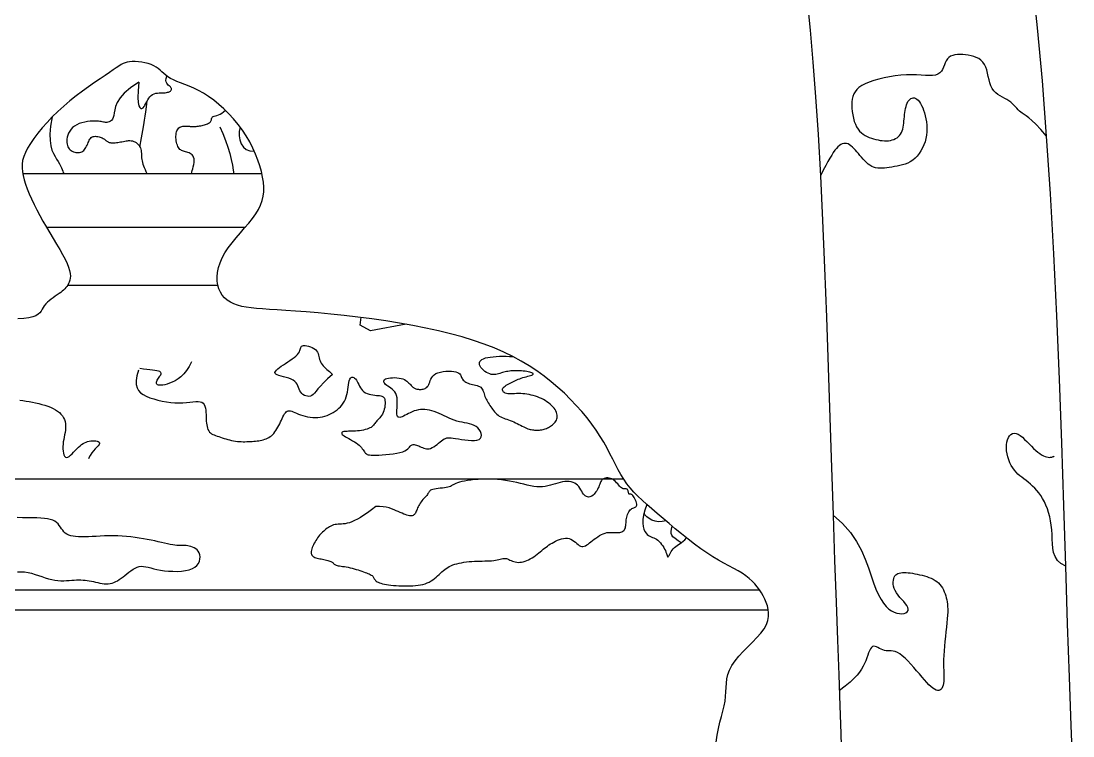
# Model space of a CAD drawing. Extents: x 560 to 725, y 213 to 408.
# Drawn here: x 647.3 to 707.6, y 326 to 367 of the extents above; entities that cross this region are included whole.
import ezdxf

# ---------------------------------------------------------------- set-up
doc = ezdxf.new("R2010")
doc.units = 0
doc.header["$LTSCALE"] = 10
doc.header["$MEASUREMENT"] = 0
for name, color, linetype in [('3', 3, 'CONTINUOUS'), ('4', 4, 'CONTINUOUS'), ('7', 7, 'CONTINUOUS')]:
    doc.layers.add(name, color=color, linetype=linetype)

msp = doc.modelspace()

# ---------------------------------------------------------------- linework, layer by layer
at = {"layer": '3'}
for p, q in [((628.173, 340.744), (681.784, 340.744)), ((621.908, 334.379), (689.583, 334.379))]:
    msp.add_line(p, q, dxfattribs=at)
for points in [[(706.045, 360.409), (705.709, 360.793), (705.431, 361.087), (705.203, 361.306), (705.018, 361.464), (704.869, 361.576), (704.748, 361.655), (704.648, 361.717), (704.561, 361.776), (704.481, 361.843), (704.404, 361.919), (704.328, 362.002), (704.252, 362.088), (704.171, 362.177), (704.084, 362.265), (703.989, 362.35), (703.883, 362.43), (703.765, 362.504), (703.638, 362.574), (703.505, 362.644), (703.373, 362.719), (703.244, 362.802), (703.123, 362.897), (703.014, 363.008), (702.922, 363.139), (702.848, 363.291), (702.791, 363.461), (702.743, 363.643), (702.701, 363.831), (702.659, 364.019), (702.611, 364.201), (702.554, 364.372), (702.48, 364.524), (702.388, 364.655), (702.277, 364.763), (702.151, 364.852), (702.013, 364.924), (701.866, 364.98), (701.711, 365.023), (701.552, 365.054), (701.393, 365.076), (701.234, 365.089), (701.079, 365.094), (700.93, 365.088), (700.79, 365.07), (700.659, 365.037), (700.541, 364.989), (700.438, 364.924), (700.352, 364.839), (700.284, 364.736), (700.229, 364.617), (700.18, 364.491), (700.132, 364.363), (700.077, 364.239), (700.011, 364.126), (699.926, 364.03), (699.816, 363.957), (699.677, 363.912), (699.509, 363.89), (699.313, 363.887), (699.093, 363.894), (698.85, 363.908), (698.586, 363.922), (698.303, 363.93), (698.004, 363.926), (697.69, 363.906), (697.368, 363.869), (697.045, 363.818), (696.727, 363.755), (696.421, 363.68), (696.133, 363.596), (695.87, 363.504), (695.639, 363.406), (695.445, 363.303), (695.286, 363.195), (695.159, 363.08), (695.06, 362.957), (694.986, 362.826), (694.934, 362.684), (694.901, 362.532), (694.883, 362.367), (694.877, 362.19), (694.882, 362.003), (694.9, 361.812), (694.928, 361.621), (694.967, 361.433), (695.018, 361.253), (695.079, 361.085), (695.151, 360.934), (695.232, 360.802), (695.323, 360.689), (695.423, 360.592), (695.529, 360.511), (695.641, 360.441), (695.758, 360.382), (695.879, 360.332), (696.002, 360.288), (696.126, 360.249), (696.252, 360.215), (696.377, 360.187), (696.502, 360.164), (696.625, 360.148), (696.747, 360.14), (696.865, 360.139), (696.979, 360.146), (697.089, 360.163), (697.194, 360.188), (697.293, 360.222), (697.385, 360.265), (697.47, 360.316), (697.547, 360.377), (697.614, 360.446), (697.673, 360.524), (697.721, 360.611), (697.76, 360.706), (697.791, 360.808), (697.816, 360.916), (697.836, 361.029), (697.852, 361.147), (697.865, 361.267), (697.878, 361.39), (697.889, 361.515), (697.902, 361.64), (697.917, 361.763), (697.935, 361.883), (697.956, 361.998), (697.982, 362.108), (698.013, 362.21), (698.051, 362.304), (698.096, 362.387), (698.147, 362.459), (698.204, 362.517), (698.266, 362.562), (698.331, 362.591), (698.399, 362.603), (698.469, 362.597), (698.54, 362.572), (698.61, 362.526), (698.68, 362.461), (698.749, 362.378), (698.815, 362.278), (698.879, 362.163), (698.939, 362.033), (698.994, 361.891), (699.044, 361.737), (699.088, 361.573), (699.125, 361.4), (699.153, 361.22), (699.172, 361.034), (699.18, 360.845), (699.175, 360.654), (699.156, 360.463), (699.123, 360.272), (699.073, 360.085), (699.009, 359.903), (698.93, 359.728), (698.839, 359.562), (698.736, 359.407), (698.622, 359.265), (698.498, 359.138), (698.366, 359.028), (698.227, 358.937), (698.081, 358.863), (697.932, 358.803), (697.779, 358.755), (697.625, 358.716), (697.471, 358.685), (697.318, 358.659), (697.168, 358.635), (697.023, 358.611), (696.882, 358.59), (696.745, 358.573), (696.613, 358.562), (696.485, 358.559), (696.361, 358.566), (696.242, 358.585), (696.128, 358.619), (696.018, 358.668), (695.912, 358.731), (695.809, 358.807), (695.71, 358.892), (695.614, 358.986), (695.52, 359.086), (695.429, 359.19), (695.34, 359.296), (695.252, 359.402), (695.165, 359.506), (695.08, 359.605), (694.995, 359.698), (694.911, 359.781), (694.828, 359.854), (694.745, 359.914), (694.662, 359.957), (694.579, 359.984), (694.496, 359.993), (694.413, 359.985), (694.33, 359.96), (694.246, 359.919), (694.162, 359.861), (694.077, 359.787), (693.992, 359.698), (693.906, 359.592), (693.816, 359.467), (693.721, 359.32), (693.618, 359.148), (693.504, 358.947), (693.378, 358.713), (693.236, 358.444), (693.077, 358.136)], [(654.003, 363.507), (653.963, 363.004), (653.954, 362.619), (653.969, 362.34), (654.005, 362.152), (654.055, 362.041), (654.115, 361.994), (654.179, 361.997), (654.243, 362.037), (654.302, 362.101), (654.356, 362.183), (654.409, 362.277), (654.462, 362.377), (654.516, 362.48), (654.574, 362.578), (654.638, 362.668), (654.709, 362.743), (654.789, 362.799), (654.877, 362.84), (654.969, 362.866), (655.065, 362.881), (655.161, 362.889), (655.256, 362.892), (655.347, 362.892), (655.432, 362.894), (655.511, 362.899), (655.581, 362.908), (655.643, 362.92), (655.698, 362.935), (655.746, 362.953), (655.786, 362.973), (655.819, 362.996), (655.844, 363.02), (655.863, 363.046), (655.874, 363.073), (655.878, 363.102), (655.874, 363.132), (655.862, 363.164), (655.842, 363.196), (655.814, 363.229), (655.777, 363.264), (655.733, 363.299), (655.685, 363.339), (655.638, 363.386), (655.599, 363.444), (655.571, 363.516), (655.56, 363.605), (655.572, 363.715), (655.61, 363.849)], [(654.003, 363.507), (653.524, 363.179), (653.172, 362.875), (652.926, 362.595), (652.765, 362.342), (652.67, 362.114), (652.62, 361.912), (652.594, 361.738), (652.574, 361.592), (652.541, 361.473), (652.495, 361.38), (652.439, 361.31), (652.375, 361.259), (652.306, 361.225), (652.234, 361.206), (652.163, 361.197), (652.094, 361.197), (652.03, 361.203), (651.969, 361.212), (651.907, 361.225), (651.841, 361.238), (651.769, 361.251), (651.686, 361.262), (651.591, 361.27), (651.481, 361.273), (651.352, 361.269), (651.209, 361.259), (651.057, 361.24), (650.9, 361.212), (650.744, 361.173), (650.591, 361.124), (650.449, 361.062), (650.32, 360.987), (650.21, 360.898), (650.117, 360.799), (650.041, 360.691), (649.981, 360.577), (649.935, 360.462), (649.903, 360.347), (649.883, 360.235), (649.875, 360.13), (649.876, 360.034), (649.888, 359.947), (649.909, 359.868), (649.938, 359.797), (649.975, 359.734), (650.019, 359.678), (650.07, 359.628), (650.127, 359.584), (650.189, 359.546), (650.256, 359.514), (650.326, 359.489), (650.397, 359.471), (650.469, 359.461), (650.54, 359.459), (650.608, 359.466), (650.673, 359.483), (650.734, 359.51), (650.79, 359.546), (650.842, 359.591), (650.89, 359.642), (650.934, 359.699), (650.974, 359.761), (651.01, 359.827), (651.043, 359.895), (651.074, 359.965), (651.102, 360.034), (651.13, 360.102), (651.16, 360.167), (651.192, 360.226), (651.229, 360.279), (651.271, 360.323), (651.321, 360.357), (651.378, 360.38), (651.443, 360.392), (651.511, 360.395), (651.583, 360.391), (651.654, 360.38), (651.724, 360.364), (651.79, 360.345), (651.851, 360.323), (651.904, 360.301), (651.95, 360.278), (651.99, 360.255), (652.026, 360.231), (652.058, 360.207), (652.088, 360.184), (652.117, 360.161), (652.145, 360.139), (652.174, 360.117), (652.204, 360.097), (652.237, 360.078), (652.272, 360.061), (652.311, 360.046), (652.354, 360.035), (652.402, 360.026), (652.456, 360.021), (652.516, 360.02), (652.581, 360.022), (652.651, 360.027), (652.724, 360.036), (652.8, 360.046), (652.878, 360.059), (652.957, 360.073), (653.036, 360.088), (653.115, 360.104), (653.192, 360.12), (653.269, 360.133), (653.345, 360.144), (653.42, 360.15), (653.495, 360.151), (653.569, 360.145), (653.642, 360.13), (653.713, 360.107), (653.783, 360.074), (653.85, 360.034), (653.913, 359.986), (653.97, 359.932), (654.02, 359.871), (654.062, 359.806), (654.096, 359.735), (654.119, 359.661), (654.135, 359.583), (654.144, 359.502), (654.149, 359.419), (654.153, 359.334), (654.157, 359.247), (654.163, 359.159), (654.173, 359.07), (654.19, 358.981), (654.213, 358.89), (654.241, 358.797), (654.275, 358.701), (654.315, 358.599), (654.36, 358.492), (654.409, 358.377), (654.463, 358.255)], [(654.057, 359.766), (654.156, 360.304), (654.232, 360.721), (654.29, 361.049), (654.335, 361.317), (654.373, 361.558), (654.408, 361.803), (654.445, 362.083), (654.489, 362.428)], [(657.016, 358.255), (657.04, 358.332), (657.068, 358.428), (657.098, 358.536), (657.126, 358.653), (657.149, 358.773), (657.166, 358.892), (657.173, 359.004), (657.167, 359.106), (657.146, 359.192), (657.112, 359.265), (657.066, 359.325), (657.012, 359.374), (656.952, 359.414), (656.887, 359.446), (656.82, 359.471), (656.753, 359.492), (656.688, 359.509), (656.625, 359.526), (656.565, 359.542), (656.509, 359.561), (656.455, 359.584), (656.405, 359.612), (656.358, 359.648), (656.315, 359.693), (656.276, 359.749), (656.242, 359.814), (656.211, 359.887), (656.185, 359.966), (656.164, 360.05), (656.147, 360.138), (656.136, 360.226), (656.13, 360.315), (656.13, 360.402), (656.135, 360.487), (656.147, 360.568), (656.164, 360.644), (656.188, 360.714), (656.218, 360.777), (656.255, 360.832), (656.299, 360.878), (656.349, 360.914), (656.405, 360.941), (656.466, 360.96), (656.53, 360.972), (656.595, 360.979), (656.66, 360.982), (656.725, 360.981), (656.786, 360.979), (656.844, 360.975), (656.899, 360.971), (656.953, 360.967), (657.005, 360.964), (657.057, 360.961), (657.11, 360.96), (657.165, 360.96), (657.223, 360.962), (657.285, 360.966), (657.35, 360.973), (657.417, 360.981), (657.486, 360.992), (657.556, 361.005), (657.625, 361.02), (657.694, 361.036), (657.762, 361.054), (657.826, 361.074), (657.888, 361.095), (657.946, 361.118), (657.998, 361.143), (658.045, 361.17), (658.084, 361.2), (658.116, 361.231), (658.14, 361.264), (658.155, 361.3), (658.163, 361.337), (658.169, 361.374), (658.175, 361.411), (658.184, 361.446), (658.2, 361.479), (658.227, 361.508), (658.266, 361.533), (658.321, 361.553), (658.39, 361.572), (658.471, 361.593), (658.561, 361.622), (658.658, 361.662), (658.759, 361.718), (658.862, 361.794), (658.964, 361.893)], [(649.042, 361.513), (648.946, 360.97), (648.906, 360.52), (648.912, 360.152), (648.954, 359.852), (649.022, 359.609), (649.108, 359.41), (649.201, 359.242), (649.293, 359.094), (649.375, 358.954), (649.447, 358.823), (649.509, 358.7), (649.562, 358.587), (649.607, 358.485), (649.644, 358.395), (649.674, 358.318), (649.698, 358.255)], [(658.644, 360.937), (658.822, 360.553), (658.976, 360.164), (659.108, 359.78), (659.217, 359.408), (659.305, 359.058), (659.372, 358.74), (659.418, 358.462), (659.444, 358.234)], [(659.819, 360.914), (659.762, 360.671), (659.752, 360.423), (659.789, 360.185), (659.87, 359.967), (659.994, 359.782), (660.16, 359.643), (660.367, 359.561), (660.612, 359.55)], [(669.33, 349.61), (667.279, 349.228), (666.688, 349.556), (666.754, 350.016)], [(665.112, 346.735), (664.824, 346.481), (664.595, 346.259), (664.414, 346.068), (664.273, 345.907), (664.163, 345.773), (664.073, 345.666), (663.995, 345.585), (663.919, 345.526), (663.838, 345.49), (663.752, 345.474), (663.664, 345.477), (663.577, 345.497), (663.492, 345.532), (663.414, 345.582), (663.343, 345.644), (663.284, 345.717), (663.236, 345.8), (663.197, 345.888), (663.161, 345.981), (663.124, 346.074), (663.079, 346.166), (663.024, 346.254), (662.951, 346.335), (662.857, 346.407), (662.738, 346.466), (662.601, 346.516), (662.453, 346.559), (662.304, 346.597), (662.161, 346.632), (662.032, 346.666), (661.925, 346.704), (661.85, 346.746), (661.811, 346.794), (661.807, 346.849), (661.834, 346.91), (661.888, 346.977), (661.964, 347.048), (662.059, 347.122), (662.168, 347.201), (662.288, 347.281), (662.413, 347.364), (662.541, 347.449), (662.669, 347.534), (662.791, 347.619), (662.905, 347.704), (663.008, 347.787), (663.095, 347.869), (663.163, 347.949), (663.21, 348.025), (663.241, 348.097), (663.26, 348.163), (663.273, 348.223), (663.286, 348.276), (663.305, 348.319), (663.335, 348.353), (663.382, 348.375), (663.45, 348.386), (663.536, 348.384), (663.633, 348.371), (663.738, 348.348), (663.845, 348.314), (663.949, 348.271), (664.044, 348.218), (664.127, 348.156), (664.192, 348.087), (664.242, 348.011), (664.279, 347.931), (664.307, 347.847), (664.329, 347.763), (664.348, 347.68), (664.367, 347.599), (664.389, 347.522), (664.418, 347.451), (664.456, 347.381), (664.508, 347.308), (664.578, 347.227), (664.67, 347.134), (664.787, 347.024), (664.933, 346.892), (665.112, 346.735)], [(653.991, 346.978), (653.898, 346.651), (653.855, 346.377), (653.858, 346.149), (653.904, 345.961), (653.987, 345.807), (654.106, 345.68), (654.256, 345.574), (654.433, 345.482), (654.634, 345.399), (654.854, 345.325), (655.088, 345.26), (655.332, 345.206), (655.581, 345.162), (655.83, 345.13), (656.074, 345.11), (656.31, 345.103), (656.532, 345.109), (656.739, 345.124), (656.931, 345.143), (657.106, 345.162), (657.263, 345.175), (657.401, 345.178), (657.519, 345.166), (657.617, 345.134), (657.694, 345.079), (657.751, 345.003), (657.793, 344.909), (657.821, 344.801), (657.839, 344.683), (657.85, 344.558), (657.856, 344.43), (657.86, 344.302), (657.864, 344.178), (657.871, 344.059), (657.88, 343.945), (657.894, 343.838), (657.912, 343.738), (657.937, 343.646), (657.968, 343.564), (658.007, 343.491), (658.055, 343.429), (658.111, 343.377), (658.175, 343.332), (658.246, 343.293), (658.323, 343.258), (658.406, 343.226), (658.494, 343.196), (658.587, 343.165), (658.684, 343.132), (658.784, 343.099), (658.887, 343.065), (658.993, 343.032), (659.101, 343), (659.21, 342.971), (659.32, 342.945), (659.43, 342.923), (659.541, 342.905), (659.652, 342.892), (659.761, 342.883), (659.871, 342.878), (659.979, 342.875), (660.086, 342.875), (660.191, 342.877), (660.295, 342.88), (660.397, 342.885), (660.497, 342.891), (660.594, 342.898), (660.69, 342.907), (660.784, 342.918), (660.876, 342.931), (660.966, 342.946), (661.054, 342.965), (661.14, 342.986), (661.224, 343.011), (661.306, 343.041), (661.385, 343.075), (661.462, 343.116), (661.536, 343.163), (661.607, 343.218), (661.676, 343.281), (661.742, 343.352), (661.805, 343.431), (661.865, 343.517), (661.923, 343.609), (661.978, 343.704), (662.03, 343.804), (662.081, 343.905), (662.129, 344.007), (662.176, 344.11), (662.221, 344.21), (662.266, 344.305), (662.311, 344.393), (662.357, 344.472), (662.405, 344.539), (662.455, 344.592), (662.509, 344.629), (662.566, 344.648), (662.629, 344.65), (662.697, 344.639), (662.771, 344.616), (662.853, 344.584), (662.943, 344.546), (663.043, 344.504), (663.152, 344.46), (663.272, 344.418), (663.401, 344.377), (663.537, 344.341), (663.678, 344.309), (663.823, 344.284), (663.969, 344.266), (664.115, 344.258), (664.259, 344.26), (664.399, 344.274), (664.536, 344.299), (664.668, 344.333), (664.795, 344.377), (664.919, 344.43), (665.037, 344.49), (665.151, 344.556), (665.261, 344.629), (665.365, 344.707), (665.463, 344.79), (665.555, 344.879), (665.64, 344.975), (665.717, 345.079), (665.785, 345.19), (665.844, 345.31), (665.893, 345.44), (665.932, 345.578), (665.961, 345.723), (665.985, 345.868), (666.005, 346.01), (666.024, 346.145), (666.043, 346.268), (666.065, 346.375), (666.093, 346.462), (666.129, 346.525), (666.171, 346.564), (666.217, 346.583), (666.267, 346.581), (666.32, 346.562), (666.372, 346.525), (666.424, 346.474), (666.473, 346.409), (666.519, 346.332), (666.563, 346.247), (666.607, 346.157), (666.654, 346.064), (666.705, 345.972), (666.762, 345.885), (666.828, 345.804), (666.905, 345.735), (666.994, 345.678), (667.093, 345.634), (667.198, 345.6), (667.307, 345.574), (667.417, 345.556), (667.523, 345.542), (667.625, 345.532), (667.717, 345.524), (667.798, 345.516), (667.868, 345.506), (667.928, 345.492), (667.978, 345.473), (668.019, 345.446), (668.052, 345.41), (668.078, 345.363), (668.097, 345.303), (668.109, 345.229), (668.116, 345.143), (668.116, 345.048), (668.11, 344.948), (668.096, 344.844), (668.076, 344.74), (668.048, 344.639), (668.012, 344.545), (667.969, 344.458), (667.92, 344.379), (667.866, 344.308), (667.811, 344.242), (667.754, 344.181), (667.699, 344.124), (667.648, 344.07), (667.601, 344.018), (667.561, 343.967), (667.524, 343.918), (667.49, 343.87), (667.455, 343.823), (667.416, 343.779), (667.371, 343.737), (667.318, 343.697), (667.253, 343.66), (667.175, 343.626), (667.086, 343.595), (666.987, 343.567), (666.881, 343.543), (666.771, 343.522), (666.657, 343.504), (666.543, 343.491), (666.431, 343.481), (666.322, 343.475), (666.218, 343.471), (666.12, 343.47), (666.029, 343.469), (665.945, 343.468), (665.869, 343.465), (665.802, 343.459), (665.746, 343.449), (665.7, 343.435), (665.666, 343.416), (665.645, 343.392), (665.637, 343.364), (665.645, 343.331), (665.668, 343.294), (665.709, 343.252), (665.767, 343.207), (665.843, 343.158), (665.933, 343.105), (666.034, 343.049), (666.142, 342.99), (666.252, 342.928), (666.361, 342.865), (666.464, 342.8), (666.557, 342.733), (666.638, 342.666), (666.706, 342.598), (666.764, 342.532), (666.814, 342.467), (666.858, 342.406), (666.897, 342.348), (666.933, 342.295), (666.968, 342.249), (667.005, 342.208), (667.046, 342.175), (667.096, 342.148), (667.157, 342.127), (667.233, 342.113), (667.329, 342.103), (667.447, 342.1), (667.59, 342.101), (667.762, 342.107), (667.956, 342.119), (668.163, 342.136), (668.376, 342.158), (668.587, 342.185), (668.788, 342.218), (668.972, 342.257), (669.13, 342.301), (669.256, 342.351), (669.354, 342.405), (669.429, 342.46), (669.486, 342.514), (669.529, 342.566), (669.566, 342.612), (669.599, 342.651), (669.636, 342.68), (669.679, 342.698), (669.729, 342.706), (669.785, 342.704), (669.847, 342.694), (669.912, 342.676), (669.98, 342.654), (670.05, 342.627), (670.121, 342.596), (670.192, 342.564), (670.264, 342.532), (670.336, 342.504), (670.411, 342.48), (670.487, 342.465), (670.565, 342.46), (670.647, 342.468), (670.732, 342.491), (670.821, 342.531), (670.912, 342.584), (671.005, 342.648), (671.097, 342.719), (671.188, 342.791), (671.276, 342.863), (671.36, 342.929), (671.439, 342.986), (671.511, 343.031), (671.58, 343.064), (671.651, 343.086), (671.727, 343.098), (671.813, 343.1), (671.911, 343.094), (672.028, 343.08), (672.166, 343.06), (672.328, 343.034), (672.507, 343.005), (672.696, 342.979), (672.887, 342.958), (673.071, 342.947), (673.241, 342.948), (673.388, 342.967), (673.505, 343.007), (673.585, 343.07), (673.63, 343.152), (673.642, 343.248), (673.626, 343.352), (673.584, 343.459), (673.52, 343.564), (673.436, 343.661), (673.336, 343.744), (673.223, 343.81), (673.1, 343.862), (672.967, 343.902), (672.826, 343.934), (672.68, 343.962), (672.531, 343.99), (672.38, 344.022), (672.229, 344.06), (672.08, 344.109), (671.933, 344.166), (671.787, 344.229), (671.643, 344.296), (671.5, 344.364), (671.359, 344.432), (671.219, 344.496), (671.08, 344.555), (670.942, 344.606), (670.806, 344.649), (670.671, 344.683), (670.537, 344.708), (670.406, 344.723), (670.277, 344.727), (670.15, 344.72), (670.026, 344.703), (669.905, 344.673), (669.787, 344.635), (669.674, 344.589), (669.565, 344.539), (669.46, 344.487), (669.362, 344.436), (669.269, 344.388), (669.182, 344.345), (669.103, 344.309), (669.031, 344.284), (668.967, 344.271), (668.912, 344.272), (668.867, 344.29), (668.831, 344.325), (668.806, 344.382), (668.792, 344.46), (668.79, 344.563), (668.795, 344.684), (668.805, 344.82), (668.815, 344.965), (668.821, 345.113), (668.821, 345.259), (668.809, 345.398), (668.782, 345.524), (668.737, 345.634), (668.678, 345.729), (668.607, 345.81), (668.529, 345.881), (668.446, 345.943), (668.364, 346), (668.285, 346.052), (668.213, 346.103), (668.151, 346.155), (668.102, 346.207), (668.066, 346.258), (668.046, 346.308), (668.043, 346.355), (668.058, 346.398), (668.093, 346.438), (668.149, 346.472), (668.227, 346.501), (668.323, 346.523), (668.433, 346.539), (668.553, 346.547), (668.677, 346.548), (668.802, 346.542), (668.922, 346.527), (669.035, 346.504), (669.135, 346.472), (669.224, 346.433), (669.302, 346.389), (669.371, 346.34), (669.431, 346.29), (669.484, 346.24), (669.531, 346.191), (669.573, 346.146), (669.61, 346.105), (669.645, 346.068), (669.678, 346.036), (669.71, 346.007), (669.741, 345.982), (669.774, 345.96), (669.809, 345.941), (669.847, 345.924), (669.888, 345.91), (669.933, 345.897), (669.981, 345.887), (670.031, 345.88), (670.083, 345.875), (670.137, 345.874), (670.192, 345.876), (670.247, 345.882), (670.302, 345.892), (670.357, 345.907), (670.41, 345.928), (670.461, 345.955), (670.509, 345.989), (670.553, 346.032), (670.592, 346.084), (670.627, 346.146), (670.656, 346.218), (670.683, 346.298), (670.713, 346.383), (670.748, 346.47), (670.793, 346.555), (670.852, 346.637), (670.929, 346.712), (671.027, 346.778), (671.15, 346.831), (671.291, 346.871), (671.446, 346.9), (671.606, 346.917), (671.766, 346.924), (671.918, 346.92), (672.058, 346.906), (672.177, 346.883), (672.271, 346.851), (672.342, 346.812), (672.396, 346.767), (672.435, 346.717), (672.464, 346.664), (672.488, 346.61), (672.51, 346.556), (672.535, 346.504), (672.566, 346.454), (672.604, 346.407), (672.649, 346.364), (672.7, 346.323), (672.757, 346.287), (672.821, 346.253), (672.891, 346.224), (672.967, 346.198), (673.049, 346.176), (673.134, 346.157), (673.221, 346.138), (673.307, 346.118), (673.39, 346.096), (673.468, 346.069), (673.539, 346.037), (673.6, 345.998), (673.65, 345.95), (673.69, 345.895), (673.722, 345.833), (673.749, 345.766), (673.772, 345.696), (673.794, 345.622), (673.817, 345.547), (673.842, 345.472), (673.872, 345.397), (673.907, 345.323), (673.945, 345.25), (673.987, 345.177), (674.032, 345.104), (674.079, 345.03), (674.129, 344.956), (674.18, 344.882), (674.232, 344.806), (674.285, 344.731), (674.341, 344.657), (674.399, 344.585), (674.46, 344.516), (674.525, 344.452), (674.594, 344.393), (674.668, 344.341), (674.747, 344.295), (674.831, 344.256), (674.918, 344.22), (675.009, 344.188), (675.104, 344.157), (675.2, 344.125), (675.299, 344.091), (675.398, 344.053), (675.499, 344.01), (675.599, 343.964), (675.698, 343.915), (675.795, 343.865), (675.89, 343.815), (675.982, 343.767), (676.069, 343.723), (676.152, 343.683), (676.23, 343.649), (676.302, 343.621), (676.371, 343.598), (676.438, 343.579), (676.502, 343.565), (676.566, 343.554), (676.629, 343.546), (676.694, 343.541), (676.761, 343.538), (676.829, 343.537), (676.898, 343.539), (676.968, 343.543), (677.037, 343.55), (677.107, 343.56), (677.175, 343.574), (677.241, 343.59), (677.306, 343.611), (677.369, 343.634), (677.43, 343.661), (677.489, 343.692), (677.547, 343.726), (677.603, 343.763), (677.658, 343.804), (677.712, 343.847), (677.765, 343.894), (677.815, 343.944), (677.862, 343.997), (677.903, 344.054), (677.938, 344.114), (677.965, 344.178), (677.984, 344.246), (677.991, 344.318), (677.988, 344.393), (677.972, 344.472), (677.946, 344.553), (677.91, 344.635), (677.863, 344.718), (677.807, 344.8), (677.742, 344.88), (677.668, 344.957), (677.586, 345.031), (677.497, 345.102), (677.401, 345.168), (677.3, 345.231), (677.193, 345.289), (677.083, 345.343), (676.969, 345.393), (676.853, 345.439), (676.735, 345.479), (676.616, 345.515), (676.496, 345.547), (676.376, 345.573), (676.255, 345.595), (676.135, 345.612), (676.014, 345.623), (675.895, 345.63), (675.777, 345.632), (675.661, 345.63), (675.548, 345.627), (675.44, 345.623), (675.338, 345.621), (675.243, 345.622), (675.156, 345.628), (675.079, 345.641), (675.013, 345.661), (674.958, 345.689), (674.914, 345.722), (674.882, 345.76), (674.862, 345.801), (674.854, 345.845), (674.859, 345.891), (674.877, 345.936), (674.908, 345.981), (674.951, 346.024), (675.003, 346.067), (675.064, 346.109), (675.132, 346.15), (675.205, 346.191), (675.281, 346.231), (675.359, 346.27), (675.437, 346.308), (675.515, 346.346), (675.595, 346.384), (675.675, 346.42), (675.758, 346.454), (675.843, 346.487), (675.93, 346.519), (676.021, 346.549), (676.114, 346.576), (676.209, 346.602), (676.3, 346.627), (676.386, 346.651), (676.462, 346.673), (676.527, 346.696), (676.576, 346.718), (676.606, 346.74), (676.617, 346.763), (676.607, 346.786), (676.579, 346.808), (676.536, 346.83), (676.478, 346.851), (676.409, 346.871), (676.328, 346.889), (676.24, 346.904), (676.144, 346.917), (676.044, 346.928), (675.94, 346.936), (675.834, 346.941), (675.728, 346.944), (675.623, 346.944), (675.521, 346.942), (675.424, 346.937), (675.333, 346.93), (675.246, 346.92), (675.164, 346.908), (675.086, 346.893), (675.009, 346.877), (674.934, 346.859), (674.859, 346.838), (674.784, 346.817), (674.707, 346.794), (674.629, 346.771), (674.548, 346.751), (674.466, 346.736), (674.382, 346.727), (674.296, 346.727), (674.207, 346.738), (674.116, 346.762), (674.023, 346.8), (673.93, 346.85), (673.84, 346.91), (673.756, 346.979), (673.681, 347.052), (673.617, 347.129), (673.568, 347.206), (673.536, 347.281), (673.523, 347.353), (673.531, 347.42), (673.558, 347.483), (673.606, 347.54), (673.674, 347.591), (673.763, 347.637), (673.872, 347.676), (674.001, 347.708), (674.15, 347.733), (674.316, 347.752), (674.494, 347.765), (674.681, 347.773), (674.873, 347.776), (675.065, 347.775), (675.254, 347.771), (675.436, 347.765)], [(657.016, 347.458), (656.884, 347.185), (656.738, 346.954), (656.58, 346.761), (656.416, 346.603), (656.249, 346.474), (656.083, 346.371), (655.921, 346.29), (655.768, 346.227), (655.626, 346.179), (655.498, 346.143), (655.383, 346.12), (655.282, 346.109), (655.196, 346.109), (655.126, 346.119), (655.072, 346.139), (655.034, 346.167), (655.014, 346.204), (655.009, 346.247), (655.016, 346.296), (655.034, 346.349), (655.06, 346.404), (655.093, 346.461), (655.128, 346.517), (655.166, 346.572), (655.202, 346.624), (655.234, 346.672), (655.26, 346.718), (655.276, 346.76), (655.281, 346.799), (655.272, 346.834), (655.245, 346.866), (655.198, 346.895), (655.13, 346.92), (655.039, 346.942), (654.927, 346.962), (654.793, 346.981), (654.639, 347), (654.466, 347.02), (654.272, 347.041), (654.06, 347.064)], [(647.173, 345.254), (647.354, 345.231), (647.537, 345.204), (647.72, 345.174), (647.904, 345.14), (648.087, 345.103), (648.267, 345.061), (648.444, 345.015), (648.616, 344.965), (648.781, 344.909), (648.938, 344.848), (649.084, 344.781), (649.219, 344.708), (649.341, 344.629), (649.448, 344.543), (649.541, 344.45), (649.62, 344.351), (649.684, 344.247), (649.734, 344.138), (649.771, 344.025), (649.795, 343.907), (649.805, 343.786), (649.803, 343.662), (649.791, 343.536), (649.771, 343.407), (649.747, 343.275), (649.721, 343.142), (649.695, 343.007), (649.673, 342.871), (649.657, 342.733), (649.65, 342.595), (649.652, 342.46), (649.662, 342.334), (649.683, 342.22), (649.712, 342.122), (649.751, 342.046), (649.799, 341.995), (649.858, 341.975), (649.926, 341.987), (650.002, 342.028), (650.085, 342.092), (650.173, 342.173), (650.264, 342.266), (650.357, 342.364), (650.451, 342.462), (650.543, 342.554), (650.633, 342.635), (650.72, 342.705), (650.806, 342.764), (650.892, 342.813), (650.979, 342.853), (651.066, 342.884), (651.156, 342.907), (651.249, 342.923), (651.346, 342.931), (651.441, 342.932), (651.532, 342.925), (651.613, 342.911), (651.681, 342.888), (651.73, 342.856), (651.756, 342.815), (651.755, 342.765), (651.725, 342.704), (651.669, 342.633), (651.593, 342.551), (651.503, 342.456), (651.406, 342.348), (651.307, 342.226), (651.212, 342.09), (651.128, 341.938), (651.109, 341.89)], [(707.14, 335.726), (706.864, 335.881), (706.665, 336.066), (706.528, 336.278), (706.442, 336.512), (706.395, 336.761), (706.373, 337.022), (706.364, 337.288), (706.356, 337.556), (706.339, 337.819), (706.309, 338.076), (706.269, 338.327), (706.218, 338.569), (706.157, 338.802), (706.086, 339.024), (706.005, 339.233), (705.915, 339.43), (705.816, 339.611), (705.71, 339.779), (705.597, 339.934), (705.479, 340.077), (705.358, 340.209), (705.234, 340.331), (705.11, 340.443), (704.985, 340.548), (704.862, 340.645), (704.741, 340.738), (704.622, 340.829), (704.508, 340.922), (704.398, 341.019), (704.293, 341.123), (704.194, 341.238), (704.102, 341.367), (704.017, 341.51), (703.941, 341.666), (703.875, 341.832), (703.82, 342.004), (703.778, 342.179), (703.75, 342.354), (703.736, 342.525), (703.74, 342.689), (703.76, 342.843), (703.797, 342.983), (703.849, 343.106), (703.915, 343.209), (703.993, 343.288), (704.083, 343.34), (704.183, 343.362), (704.291, 343.351), (704.407, 343.304), (704.529, 343.226), (704.655, 343.125), (704.784, 343.006), (704.914, 342.876), (705.045, 342.742), (705.174, 342.609), (705.3, 342.485), (705.422, 342.374), (705.539, 342.277), (705.651, 342.195), (705.758, 342.126), (705.86, 342.071), (705.955, 342.028), (706.045, 341.998), (706.128, 341.981), (706.204, 341.974), (706.273, 341.977), (706.333, 341.987), (706.385, 342), (706.426, 342.015), (706.457, 342.029), (706.476, 342.04), (706.482, 342.044)], [(667.581, 339.146), (667.341, 338.957), (667.118, 338.792), (666.911, 338.649), (666.719, 338.527), (666.54, 338.426), (666.375, 338.343), (666.223, 338.277), (666.081, 338.226), (665.951, 338.191), (665.83, 338.167), (665.718, 338.151), (665.613, 338.142), (665.515, 338.137), (665.423, 338.132), (665.335, 338.125), (665.251, 338.113), (665.169, 338.094), (665.09, 338.067), (665.014, 338.035), (664.939, 337.997), (664.868, 337.954), (664.798, 337.906), (664.73, 337.856), (664.665, 337.803), (664.601, 337.748), (664.539, 337.69), (664.479, 337.63), (664.421, 337.568), (664.364, 337.502), (664.309, 337.434), (664.255, 337.362), (664.203, 337.286), (664.152, 337.207), (664.103, 337.125), (664.057, 337.042), (664.015, 336.958), (663.977, 336.876), (663.945, 336.795), (663.919, 336.718), (663.899, 336.646), (663.888, 336.579), (663.884, 336.518), (663.888, 336.462), (663.901, 336.411), (663.922, 336.366), (663.952, 336.326), (663.99, 336.291), (664.037, 336.26), (664.093, 336.234), (664.157, 336.211), (664.226, 336.192), (664.301, 336.175), (664.379, 336.159), (664.458, 336.145), (664.538, 336.13), (664.616, 336.115), (664.692, 336.099), (664.765, 336.082), (664.834, 336.063), (664.898, 336.044), (664.957, 336.023), (665.009, 336.002), (665.054, 335.98), (665.092, 335.957), (665.122, 335.933), (665.146, 335.91), (665.167, 335.886), (665.187, 335.863), (665.209, 335.841), (665.236, 335.82), (665.269, 335.801), (665.313, 335.785), (665.368, 335.77), (665.434, 335.758), (665.51, 335.746), (665.595, 335.734), (665.688, 335.721), (665.788, 335.706), (665.893, 335.689), (666.002, 335.668), (666.115, 335.642), (666.229, 335.613), (666.344, 335.581), (666.459, 335.547), (666.571, 335.512), (666.681, 335.476), (666.786, 335.44), (666.885, 335.406), (666.977, 335.373), (667.062, 335.342), (667.139, 335.312), (667.209, 335.282), (667.271, 335.252), (667.325, 335.222), (667.371, 335.19), (667.409, 335.158), (667.438, 335.123), (667.462, 335.087), (667.483, 335.051), (667.502, 335.013), (667.522, 334.976), (667.546, 334.939), (667.577, 334.903), (667.615, 334.868), (667.665, 334.836), (667.725, 334.805), (667.797, 334.776), (667.879, 334.75), (667.973, 334.725), (668.077, 334.702), (668.192, 334.681), (668.319, 334.662), (668.456, 334.645), (668.602, 334.63), (668.755, 334.617), (668.913, 334.608), (669.075, 334.601), (669.238, 334.597), (669.4, 334.597), (669.56, 334.6), (669.715, 334.607), (669.866, 334.619), (670.011, 334.636), (670.151, 334.658), (670.285, 334.688), (670.413, 334.724), (670.534, 334.768), (670.649, 334.82), (670.757, 334.881), (670.858, 334.95), (670.954, 335.023), (671.045, 335.101), (671.133, 335.18), (671.217, 335.26), (671.299, 335.338), (671.38, 335.413), (671.46, 335.482), (671.541, 335.547), (671.623, 335.607), (671.709, 335.662), (671.799, 335.713), (671.896, 335.759), (671.999, 335.802), (672.111, 335.84), (672.232, 335.874), (672.361, 335.904), (672.498, 335.931), (672.64, 335.954), (672.787, 335.974), (672.937, 335.99), (673.089, 336.003), (673.241, 336.012), (673.393, 336.018), (673.544, 336.022), (673.691, 336.025), (673.834, 336.028), (673.972, 336.032), (674.104, 336.038), (674.229, 336.047), (674.345, 336.06), (674.451, 336.078), (674.549, 336.099), (674.639, 336.121), (674.723, 336.142), (674.801, 336.16), (674.875, 336.173), (674.945, 336.18), (675.013, 336.177), (675.08, 336.164), (675.146, 336.143), (675.213, 336.115), (675.28, 336.084), (675.35, 336.052), (675.422, 336.02), (675.498, 335.992), (675.579, 335.971), (675.664, 335.957), (675.754, 335.951), (675.847, 335.954), (675.943, 335.965), (676.042, 335.985), (676.142, 336.013), (676.243, 336.05), (676.344, 336.095), (676.444, 336.148), (676.544, 336.208), (676.642, 336.273), (676.739, 336.343), (676.833, 336.415), (676.926, 336.488), (677.016, 336.561), (677.102, 336.632), (677.186, 336.7), (677.268, 336.765), (677.35, 336.828), (677.432, 336.888), (677.516, 336.947), (677.603, 337.004), (677.694, 337.059), (677.792, 337.114), (677.896, 337.168), (678.005, 337.218), (678.118, 337.263), (678.233, 337.3), (678.348, 337.327), (678.461, 337.341), (678.57, 337.339), (678.674, 337.321), (678.772, 337.283), (678.863, 337.23), (678.948, 337.168), (679.029, 337.1), (679.106, 337.033), (679.18, 336.97), (679.252, 336.917), (679.322, 336.88), (679.392, 336.861), (679.462, 336.86), (679.532, 336.876), (679.604, 336.906), (679.679, 336.948), (679.756, 337), (679.837, 337.061), (679.922, 337.128), (680.013, 337.199), (680.107, 337.273), (680.206, 337.347), (680.308, 337.418), (680.411, 337.484), (680.517, 337.543), (680.623, 337.593), (680.729, 337.631), (680.834, 337.655), (680.939, 337.668), (681.041, 337.672), (681.14, 337.67), (681.236, 337.665), (681.327, 337.66), (681.414, 337.656), (681.494, 337.658), (681.569, 337.667), (681.636, 337.684), (681.697, 337.708), (681.751, 337.739), (681.798, 337.778), (681.837, 337.823), (681.87, 337.875), (681.894, 337.934), (681.911, 337.999), (681.922, 338.069), (681.93, 338.144), (681.935, 338.222), (681.939, 338.303), (681.946, 338.384), (681.955, 338.466), (681.97, 338.547), (681.991, 338.626), (682.019, 338.702), (682.053, 338.774), (682.091, 338.84), (682.132, 338.901), (682.177, 338.955), (682.225, 339), (682.273, 339.036), (682.322, 339.062), (682.371, 339.081), (682.416, 339.097), (682.458, 339.112), (682.493, 339.129), (682.522, 339.152), (682.541, 339.184), (682.549, 339.229), (682.546, 339.287), (682.532, 339.357), (682.51, 339.435), (682.48, 339.515), (682.446, 339.595), (682.408, 339.669), (682.368, 339.735), (682.328, 339.787), (682.291, 339.822), (682.255, 339.844), (682.222, 339.856), (682.191, 339.861), (682.164, 339.862), (682.139, 339.864), (682.118, 339.87), (682.101, 339.883), (682.087, 339.906), (682.076, 339.937), (682.066, 339.974), (682.057, 340.014), (682.047, 340.053), (682.034, 340.09), (682.018, 340.122), (681.998, 340.145), (681.971, 340.158), (681.94, 340.163), (681.904, 340.165), (681.864, 340.165), (681.82, 340.167), (681.774, 340.175), (681.724, 340.192), (681.673, 340.221), (681.621, 340.264), (681.567, 340.319), (681.511, 340.383), (681.453, 340.451), (681.392, 340.521), (681.328, 340.589), (681.261, 340.65), (681.191, 340.703), (681.117, 340.743), (681.041, 340.771), (680.964, 340.788), (680.888, 340.796), (680.816, 340.794), (680.748, 340.784), (680.686, 340.767), (680.632, 340.744), (680.588, 340.716), (680.551, 340.682), (680.521, 340.643), (680.495, 340.599), (680.471, 340.549), (680.448, 340.493), (680.424, 340.432), (680.398, 340.365), (680.367, 340.293), (680.332, 340.217), (680.293, 340.139), (680.25, 340.062), (680.203, 339.988), (680.152, 339.918), (680.097, 339.855), (680.039, 339.8), (679.979, 339.757), (679.915, 339.725), (679.851, 339.705), (679.786, 339.698), (679.722, 339.704), (679.659, 339.724), (679.599, 339.758), (679.543, 339.807), (679.491, 339.871), (679.441, 339.947), (679.391, 340.031), (679.341, 340.119), (679.286, 340.208), (679.226, 340.294), (679.158, 340.372), (679.081, 340.441), (678.993, 340.496), (678.894, 340.537), (678.786, 340.566), (678.671, 340.582), (678.549, 340.587), (678.422, 340.58), (678.291, 340.564), (678.157, 340.537), (678.022, 340.502), (677.885, 340.462), (677.745, 340.418), (677.602, 340.376), (677.455, 340.337), (677.304, 340.305), (677.148, 340.284), (676.985, 340.276), (676.816, 340.284), (676.641, 340.305), (676.46, 340.338), (676.272, 340.38), (676.079, 340.427), (675.879, 340.476), (675.673, 340.526), (675.461, 340.572), (675.244, 340.613), (675.022, 340.648), (674.797, 340.677), (674.57, 340.699), (674.343, 340.715), (674.116, 340.725), (673.891, 340.728), (673.669, 340.723), (673.452, 340.712), (673.242, 340.695), (673.041, 340.672), (672.852, 340.645), (672.677, 340.614), (672.519, 340.581), (672.38, 340.546), (672.262, 340.51), (672.167, 340.474), (672.091, 340.438), (672.028, 340.404), (671.973, 340.37), (671.92, 340.339), (671.865, 340.31), (671.801, 340.284), (671.725, 340.262), (671.631, 340.243), (671.523, 340.227), (671.406, 340.213), (671.285, 340.2), (671.165, 340.187), (671.05, 340.173), (670.945, 340.157), (670.856, 340.138), (670.785, 340.115), (670.731, 340.089), (670.689, 340.058), (670.657, 340.024), (670.63, 339.986), (670.605, 339.944), (670.578, 339.898), (670.546, 339.849), (670.505, 339.795), (670.458, 339.738), (670.405, 339.678), (670.349, 339.615), (670.292, 339.55), (670.235, 339.483), (670.181, 339.415), (670.132, 339.346), (670.088, 339.276), (670.051, 339.206), (670.017, 339.137), (669.987, 339.069), (669.96, 339.004), (669.934, 338.942), (669.909, 338.883), (669.884, 338.829), (669.857, 338.78), (669.828, 338.737), (669.797, 338.699), (669.762, 338.668), (669.723, 338.644), (669.679, 338.627), (669.63, 338.617), (669.573, 338.616), (669.51, 338.622), (669.44, 338.637), (669.363, 338.659), (669.28, 338.688), (669.189, 338.723), (669.092, 338.763), (668.988, 338.809), (668.877, 338.86), (668.76, 338.915), (668.634, 338.97), (668.497, 339.024), (668.348, 339.072), (668.184, 339.111), (668.003, 339.139), (667.802, 339.151), (667.581, 339.146)], [(683.132, 339.274), (683.011, 338.947), (682.935, 338.659), (682.898, 338.409), (682.893, 338.193), (682.915, 338.009), (682.957, 337.855), (683.015, 337.73), (683.08, 337.629), (683.149, 337.552), (683.22, 337.493), (683.293, 337.449), (683.367, 337.413), (683.442, 337.382), (683.519, 337.352), (683.596, 337.316), (683.673, 337.272), (683.75, 337.215), (683.826, 337.146), (683.9, 337.068), (683.97, 336.983), (684.035, 336.893), (684.094, 336.802), (684.146, 336.71), (684.189, 336.621), (684.223, 336.537), (684.25, 336.46), (684.27, 336.392), (684.287, 336.335), (684.301, 336.292), (684.315, 336.265), (684.331, 336.256), (684.35, 336.267), (684.375, 336.299), (684.405, 336.349), (684.441, 336.414), (684.482, 336.488), (684.529, 336.568), (684.583, 336.649), (684.642, 336.727), (684.708, 336.798), (684.78, 336.86), (684.858, 336.915), (684.94, 336.968), (685.027, 337.023), (685.117, 337.084), (685.21, 337.157), (685.305, 337.246), (685.401, 337.355)], [(647.053, 335.402), (647.255, 335.407), (647.456, 335.397), (647.658, 335.367), (647.858, 335.321), (648.058, 335.262), (648.255, 335.197), (648.45, 335.129), (648.642, 335.063), (648.83, 335.004), (649.014, 334.957), (649.193, 334.924), (649.367, 334.905), (649.535, 334.897), (649.698, 334.898), (649.855, 334.904), (650.007, 334.914), (650.153, 334.926), (650.293, 334.935), (650.427, 334.941), (650.556, 334.943), (650.681, 334.941), (650.803, 334.935), (650.923, 334.925), (651.042, 334.911), (651.161, 334.893), (651.281, 334.871), (651.403, 334.845), (651.526, 334.817), (651.649, 334.789), (651.773, 334.764), (651.895, 334.742), (652.015, 334.726), (652.133, 334.718), (652.248, 334.721), (652.359, 334.735), (652.467, 334.76), (652.572, 334.796), (652.676, 334.843), (652.78, 334.899), (652.884, 334.964), (652.989, 335.037), (653.097, 335.118), (653.207, 335.205), (653.32, 335.296), (653.435, 335.387), (653.552, 335.473), (653.671, 335.552), (653.79, 335.62), (653.911, 335.673), (654.032, 335.708), (654.153, 335.722), (654.277, 335.717), (654.407, 335.697), (654.546, 335.666), (654.696, 335.628), (654.861, 335.586), (655.043, 335.543), (655.246, 335.504), (655.469, 335.472), (655.709, 335.448), (655.958, 335.435), (656.207, 335.434), (656.451, 335.448), (656.681, 335.477), (656.89, 335.524), (657.072, 335.59), (657.22, 335.676), (657.335, 335.779), (657.419, 335.894), (657.475, 336.017), (657.504, 336.142), (657.51, 336.266), (657.494, 336.384), (657.459, 336.492), (657.406, 336.585), (657.34, 336.664), (657.262, 336.73), (657.175, 336.784), (657.083, 336.827), (656.989, 336.86), (656.895, 336.884), (656.803, 336.9), (656.717, 336.908), (656.635, 336.912), (656.553, 336.913), (656.47, 336.912), (656.383, 336.911), (656.29, 336.913), (656.187, 336.919), (656.073, 336.932), (655.945, 336.952), (655.804, 336.979), (655.65, 337.011), (655.483, 337.048), (655.305, 337.089), (655.116, 337.132), (654.917, 337.177), (654.708, 337.222), (654.49, 337.265), (654.265, 337.307), (654.032, 337.346), (653.792, 337.381), (653.548, 337.412), (653.3, 337.437), (653.049, 337.456), (652.796, 337.468), (652.542, 337.473), (652.289, 337.471), (652.039, 337.464), (651.794, 337.454), (651.556, 337.442), (651.327, 337.431), (651.11, 337.421), (650.905, 337.415), (650.715, 337.413), (650.54, 337.418), (650.38, 337.43), (650.234, 337.45), (650.102, 337.478), (649.983, 337.517), (649.879, 337.567), (649.788, 337.629), (649.709, 337.704), (649.639, 337.788), (649.575, 337.878), (649.511, 337.972), (649.444, 338.064), (649.371, 338.153), (649.286, 338.235), (649.186, 338.306), (649.068, 338.363), (648.929, 338.408), (648.77, 338.443), (648.59, 338.468), (648.387, 338.486), (648.162, 338.497), (647.913, 338.505), (647.639, 338.51), (647.342, 338.513), (647.027, 338.516)], [(684.224, 338.328), (684.006, 338.285), (683.796, 338.281), (683.599, 338.313), (683.418, 338.374), (683.258, 338.46), (683.121, 338.565), (683.014, 338.683), (682.964, 338.768)], [(693.798, 338.654), (694.347, 338.174), (694.792, 337.67), (695.146, 337.154), (695.426, 336.636), (695.648, 336.127), (695.827, 335.639), (695.979, 335.183), (696.118, 334.768), (696.259, 334.404), (696.403, 334.091), (696.55, 333.824), (696.699, 333.601), (696.849, 333.418), (697.002, 333.273), (697.155, 333.163), (697.308, 333.083), (697.461, 333.032), (697.609, 333.006), (697.747, 333.004), (697.87, 333.024), (697.973, 333.063), (698.051, 333.119), (698.099, 333.189), (698.112, 333.272), (698.088, 333.366), (698.031, 333.468), (697.949, 333.579), (697.85, 333.695), (697.742, 333.817), (697.631, 333.943), (697.526, 334.071), (697.435, 334.201), (697.362, 334.331), (697.308, 334.459), (697.273, 334.583), (697.253, 334.703), (697.249, 334.816), (697.257, 334.921), (697.278, 335.016), (697.308, 335.099), (697.348, 335.169), (697.397, 335.227), (697.455, 335.273), (697.521, 335.309), (697.597, 335.336), (697.681, 335.353), (697.774, 335.363), (697.876, 335.367), (697.987, 335.364), (698.105, 335.355), (698.229, 335.342), (698.359, 335.323), (698.492, 335.3), (698.627, 335.274), (698.764, 335.243), (698.9, 335.209), (699.035, 335.172), (699.168, 335.131), (699.297, 335.086), (699.421, 335.036), (699.539, 334.98), (699.65, 334.917), (699.753, 334.846), (699.846, 334.768), (699.93, 334.681), (700.004, 334.587), (700.069, 334.485), (700.126, 334.378), (700.176, 334.267), (700.219, 334.152), (700.256, 334.036), (700.288, 333.918), (700.315, 333.799), (700.337, 333.677), (700.355, 333.549), (700.366, 333.412), (700.372, 333.262), (700.372, 333.096), (700.365, 332.912), (700.351, 332.705), (700.33, 332.475), (700.303, 332.225), (700.273, 331.961), (700.242, 331.687), (700.212, 331.41), (700.184, 331.135), (700.162, 330.867), (700.146, 330.611), (700.138, 330.371), (700.137, 330.149), (700.14, 329.943), (700.146, 329.752), (700.151, 329.577), (700.155, 329.415), (700.153, 329.266), (700.146, 329.13), (700.129, 329.007), (700.105, 328.896), (700.071, 328.8), (700.029, 328.721), (699.98, 328.659), (699.922, 328.617), (699.856, 328.595), (699.783, 328.595), (699.703, 328.618), (699.614, 328.665), (699.518, 328.733), (699.413, 328.821), (699.299, 328.93), (699.176, 329.058), (699.043, 329.204), (698.9, 329.367), (698.748, 329.545), (698.588, 329.733), (698.423, 329.924), (698.256, 330.113), (698.09, 330.291), (697.927, 330.454), (697.771, 330.594), (697.624, 330.705), (697.487, 330.783), (697.362, 330.832), (697.245, 330.859), (697.135, 330.87), (697.031, 330.873), (696.932, 330.873), (696.836, 330.878), (696.741, 330.894), (696.647, 330.926), (696.553, 330.968), (696.461, 331.016), (696.373, 331.063), (696.287, 331.103), (696.207, 331.129), (696.132, 331.135), (696.063, 331.115), (696.002, 331.064), (695.945, 330.984), (695.892, 330.881), (695.841, 330.757), (695.788, 330.618), (695.733, 330.467), (695.673, 330.308), (695.606, 330.146), (695.53, 329.984), (695.437, 329.819), (695.322, 329.648), (695.178, 329.469), (694.996, 329.279), (694.772, 329.073), (694.497, 328.85), (694.164, 328.605)], [(685.093, 337.068), (684.914, 337.188), (684.743, 337.31), (684.624, 337.412), (684.55, 337.506), (684.515, 337.603), (684.512, 337.715), (684.534, 337.854), (684.575, 338.031)]]:
    msp.add_lwpolyline(points, dxfattribs=at)
at = {"layer": '4'}
for p, q in [((647.347, 358.255), (661.051, 358.255)), ((649.926, 351.863), (658.531, 351.863))]:
    msp.add_line(p, q, dxfattribs=at)
for points in [[(707.553, 324.174), (707.448, 326.591), (707.346, 329.355), (707.245, 332.421), (707.14, 335.726), (707.028, 339.209), (706.907, 342.806), (706.773, 346.455), (706.623, 350.094), (706.454, 353.66), (706.262, 357.102), (706.045, 360.409), (705.8, 363.583), (705.523, 366.624), (705.213, 369.533)], [(692.32, 368.191), (692.485, 366.495), (692.645, 364.659), (692.797, 362.667), (692.942, 360.499), (693.077, 358.136), (693.202, 355.573), (693.317, 352.849), (693.424, 350.018), (693.524, 347.13), (693.619, 344.238), (693.71, 341.396), (693.798, 338.654), (693.885, 336.066), (693.971, 333.674), (694.054, 331.485), (694.131, 329.499), (694.198, 327.712), (694.252, 326.124), (694.291, 324.732)], [(687.102, 325.628), (687.157, 326.039), (687.23, 326.42), (687.313, 326.775), (687.401, 327.106), (687.484, 327.417), (687.557, 327.711), (687.612, 327.991), (687.644, 328.26), (687.661, 328.52), (687.673, 328.774), (687.689, 329.024), (687.719, 329.272), (687.774, 329.521), (687.863, 329.772), (687.997, 330.029), (688.18, 330.292), (688.404, 330.559), (688.655, 330.83), (688.92, 331.101), (689.185, 331.37), (689.436, 331.635), (689.66, 331.893), (689.844, 332.144), (689.977, 332.383), (690.061, 332.613), (690.103, 332.834), (690.108, 333.047), (690.083, 333.253), (690.033, 333.452), (689.964, 333.646), (689.882, 333.835), (689.792, 334.021), (689.692, 334.203), (689.582, 334.38), (689.459, 334.552), (689.322, 334.718), (689.168, 334.879), (688.996, 335.033), (688.805, 335.181), (688.592, 335.323), (688.359, 335.461), (688.105, 335.602), (687.833, 335.748), (687.543, 335.906), (687.235, 336.079), (686.912, 336.271), (686.573, 336.489), (686.22, 336.733), (685.857, 337), (685.489, 337.284), (685.12, 337.58), (684.754, 337.881), (684.397, 338.181), (684.052, 338.475), (683.724, 338.757), (683.418, 339.023), (683.132, 339.274), (682.865, 339.516), (682.618, 339.752), (682.389, 339.986), (682.177, 340.222), (681.981, 340.465), (681.8, 340.718), (681.633, 340.985), (681.476, 341.265), (681.323, 341.558), (681.17, 341.862), (681.011, 342.177), (680.842, 342.502), (680.658, 342.837), (680.453, 343.179), (680.224, 343.528), (679.971, 343.883), (679.696, 344.239), (679.4, 344.597), (679.083, 344.952), (678.748, 345.304), (678.396, 345.649), (678.028, 345.986), (677.646, 346.312), (677.246, 346.627), (676.828, 346.93), (676.388, 347.221), (675.925, 347.5), (675.436, 347.765), (674.919, 348.017), (674.372, 348.255), (673.793, 348.478), (673.183, 348.688), (672.543, 348.884), (671.875, 349.067), (671.18, 349.237), (670.459, 349.395), (669.714, 349.542), (668.945, 349.677), (668.157, 349.802), (667.358, 349.915), (666.561, 350.018), (665.775, 350.11), (665.013, 350.191), (664.286, 350.261), (663.604, 350.321), (662.98, 350.369), (662.421, 350.408), (661.925, 350.438), (661.485, 350.465), (661.094, 350.489), (660.747, 350.516), (660.436, 350.548), (660.156, 350.587), (659.901, 350.638), (659.665, 350.703), (659.448, 350.784), (659.25, 350.88), (659.074, 350.994), (658.919, 351.126), (658.786, 351.277), (658.677, 351.447), (658.592, 351.638), (658.533, 351.85), (658.5, 352.082), (658.496, 352.329), (658.52, 352.59), (658.576, 352.862), (658.663, 353.141), (658.783, 353.427), (658.939, 353.715), (659.129, 354.003), (659.345, 354.29), (659.58, 354.576), (659.824, 354.858), (660.068, 355.138), (660.303, 355.412), (660.52, 355.682), (660.709, 355.945), (660.865, 356.201), (660.986, 356.454), (661.075, 356.705), (661.133, 356.959), (661.162, 357.218), (661.164, 357.486), (661.141, 357.765), (661.094, 358.059), (661.026, 358.371), (660.935, 358.696), (660.824, 359.033), (660.69, 359.376), (660.535, 359.724), (660.358, 360.071), (660.16, 360.415), (659.94, 360.751), (659.698, 361.077), (659.439, 361.39), (659.166, 361.687), (658.881, 361.967), (658.589, 362.227), (658.294, 362.465), (657.999, 362.679), (657.707, 362.866), (657.423, 363.025), (657.147, 363.16), (656.884, 363.275), (656.634, 363.375), (656.401, 363.464), (656.186, 363.547), (655.992, 363.628), (655.821, 363.712), (655.674, 363.802), (655.547, 363.896), (655.432, 363.994), (655.326, 364.091), (655.221, 364.188), (655.112, 364.28), (654.994, 364.365), (654.859, 364.442), (654.705, 364.509), (654.535, 364.565), (654.353, 364.61), (654.166, 364.644), (653.98, 364.668), (653.798, 364.68), (653.628, 364.682), (653.474, 364.673), (653.339, 364.653), (653.218, 364.62), (653.102, 364.573), (652.983, 364.51), (652.854, 364.428), (652.705, 364.327), (652.53, 364.204), (652.319, 364.058), (652.068, 363.887), (651.78, 363.693), (651.464, 363.477), (651.126, 363.241), (650.774, 362.987), (650.414, 362.717), (650.054, 362.432), (649.702, 362.135), (649.363, 361.828), (649.042, 361.513), (648.74, 361.196), (648.461, 360.881), (648.207, 360.571), (647.981, 360.27), (647.786, 359.983), (647.624, 359.713), (647.497, 359.463), (647.404, 359.23), (647.343, 359.009), (647.311, 358.795), (647.306, 358.582), (647.326, 358.366), (647.369, 358.143), (647.431, 357.906), (647.512, 357.652), (647.61, 357.382), (647.725, 357.097), (647.855, 356.8), (647.999, 356.492), (648.157, 356.175), (648.327, 355.851), (648.509, 355.522), (648.701, 355.189), (648.899, 354.857), (649.096, 354.529), (649.288, 354.21), (649.47, 353.903), (649.635, 353.613), (649.778, 353.344), (649.894, 353.099), (649.98, 352.883), (650.036, 352.692), (650.068, 352.525), (650.077, 352.378), (650.069, 352.25), (650.046, 352.137), (650.012, 352.036), (649.971, 351.946), (649.926, 351.863), (649.876, 351.785), (649.821, 351.713), (649.76, 351.643), (649.691, 351.575), (649.614, 351.508), (649.528, 351.44), (649.433, 351.369), (649.327, 351.295), (649.214, 351.218), (649.097, 351.137), (648.98, 351.052), (648.867, 350.963), (648.761, 350.872), (648.666, 350.776), (648.586, 350.677), (648.521, 350.575), (648.464, 350.471), (648.404, 350.37), (648.331, 350.273), (648.234, 350.184), (648.104, 350.104), (647.93, 350.037), (647.701, 349.985), (647.409, 349.95), (647.06, 349.928)]]:
    msp.add_lwpolyline(points, dxfattribs=at)
at = {"layer": '7'}
for p, q in [((648.701, 355.189), (660.112, 355.189)), ((620.408, 333.233), (690.086, 333.233))]:
    msp.add_line(p, q, dxfattribs=at)

doc.saveas('drawing.dxf')
